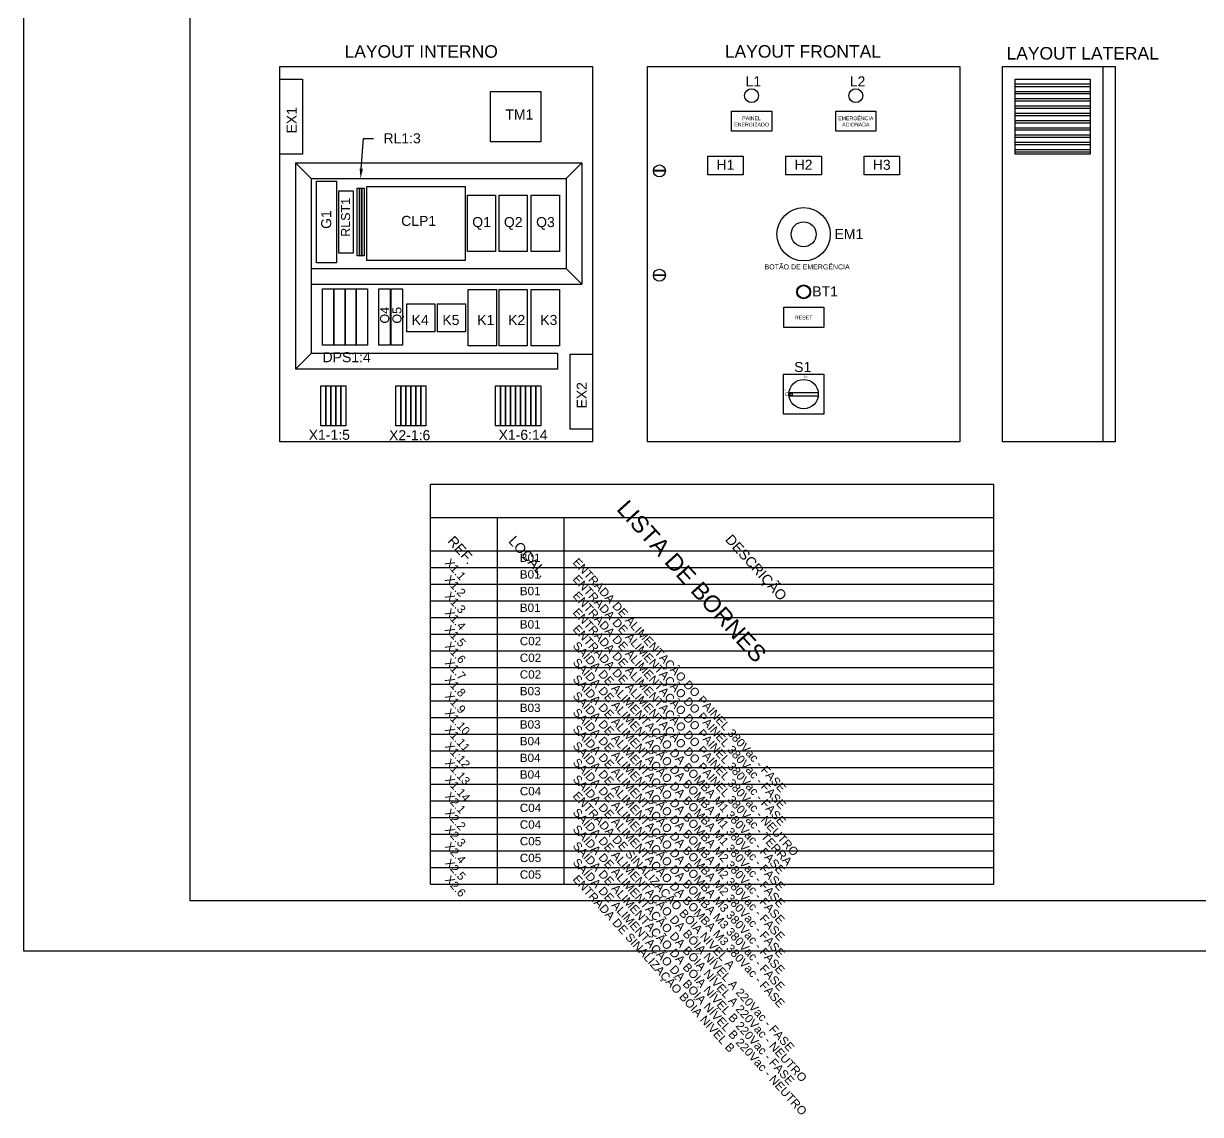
# Model space of a CAD drawing. Header units: millimetres. Extents: x 100 to 940, y 31 to 694.
# Drawn here: x 100 to 452.9, y 51 to 378.1 of the extents above; entities that cross this region are included whole.
import ezdxf
from ezdxf import colors
from ezdxf.entities.mleader import LeaderData, LeaderLine
from ezdxf.math import Vec2, Vec3

# ---------------------------------------------------------------- set-up
doc = ezdxf.new("R2010")
doc.units = ezdxf.units.MM
doc.styles.add('Annotative', font='arial.ttf')
doc.styles.add('Notes', font='arial.ttf', dxfattribs={"height": 3})
doc.styles.get("Standard").update_dxf_attribs({"font": 'arial.ttf'})

msp = doc.modelspace()

# ---------------------------------------------------------------- linework, layer by layer
for p, q in [((423.65, 365.18), (423.65, 252.68)), ((419.9, 359.92), (397.37, 359.92)), ((397.37, 359.24), (419.9, 359.24)), ((397.37, 357.74), (419.9, 357.74)), ((397.37, 357.07), (419.9, 357.07)), ((397.37, 355.56), (419.9, 355.56)), ((397.37, 354.89), (419.9, 354.89)), ((397.37, 353.39), (419.9, 353.39)), ((397.37, 352.71), (419.9, 352.71)), ((397.37, 351.21), (419.9, 351.21)), ((397.37, 350.53), (419.9, 350.53)), ((397.37, 349.03), (419.9, 349.03)), ((397.37, 348.35), (419.9, 348.35)), ((397.37, 346.85), (419.9, 346.85)), ((397.37, 346.18), (419.9, 346.18)), ((397.37, 344.67), (419.9, 344.67)), ((397.37, 344), (419.9, 344)), ((397.37, 342.5), (419.9, 342.5)), ((397.37, 341.82), (419.9, 341.82)), ((397.37, 340.32), (419.9, 340.32)), ((397.37, 339.64), (419.9, 339.64)), ((181.59, 336.3), (267.4, 336.3)), ((181.59, 336.3), (181.59, 274.46)), ((181.59, 336.3), (186.29, 331.61)), ((267.4, 336.3), (262.71, 331.61)), ((267.4, 336.3), (267.4, 299.98)), ((292.48, 333.97), (288.88, 333.97)), ((292.48, 333.82), (288.88, 333.82)), ((186.29, 331.61), (186.29, 279.15)), ((186.29, 331.61), (262.71, 331.61)), ((262.71, 331.61), (262.71, 304.67)), ((186.29, 304.67), (262.71, 304.67)), ((262.71, 304.67), (267.4, 299.98)), ((292.48, 302.68), (288.88, 302.68)), ((292.48, 302.53), (288.88, 302.53)), ((186.29, 299.98), (267.4, 299.98)), ((186.29, 279.15), (181.59, 274.46)), ((260.13, 279.15), (186.29, 279.15)), ((260.13, 279.15), (260.13, 274.46)), ((260.13, 274.46), (181.59, 274.46)), ((329.55, 266.96), (330.56, 267.47)), ((329.55, 266.96), (330.56, 266.46)), ((329.58, 267.47), (338.32, 267.47)), ((329.58, 266.46), (338.32, 266.46)), ((330.56, 266.46), (330.56, 267.47)), ((222.05, 120), (222.05, 240)), ((222.05, 240), (390.95, 240)), ((390.95, 120), (390.95, 240)), ((222.05, 230), (390.95, 230)), ((242.05, 230), (242.05, 120)), ((262.05, 230), (262.05, 120)), ((222.05, 220), (390.95, 220)), ((222.05, 215), (390.95, 215)), ((222.05, 210), (390.95, 210)), ((222.05, 205), (390.95, 205)), ((222.05, 200), (390.95, 200)), ((222.05, 195), (390.95, 195)), ((222.05, 190), (390.95, 190)), ((222.05, 185), (390.95, 185)), ((222.05, 180), (390.95, 180)), ((222.05, 175), (390.95, 175)), ((222.05, 170), (390.95, 170)), ((222.05, 165), (390.95, 165)), ((222.05, 160), (390.95, 160)), ((222.05, 155), (390.95, 155)), ((222.05, 150), (390.95, 150)), ((222.05, 145), (390.95, 145)), ((222.05, 140), (390.95, 140)), ((222.05, 135), (390.95, 135)), ((222.05, 130), (390.95, 130)), ((222.05, 125), (390.95, 125)), ((222.05, 120), (390.95, 120))]:
    msp.add_line(p, q)
for points in [[(100, 100), (940, 100), (940, 693.94), (100, 693.94)], [(150, 679), (925, 679), (925, 115), (150, 115)], [(176.9, 365.18), (270.65, 365.18), (270.65, 252.68), (176.9, 252.68)], [(287.08, 365.18), (380.83, 365.18), (380.83, 252.68), (287.08, 252.68)], [(393.62, 365.18), (427.41, 365.18), (427.41, 252.68), (393.62, 252.68)], [(176.9, 361.42), (183.66, 361.42), (183.66, 338.89), (176.9, 338.89)], [(397.37, 361.42), (419.9, 361.42), (419.9, 338.89), (397.37, 338.89)], [(240.08, 357.67), (255.09, 357.67), (255.09, 342.65), (240.08, 342.65)], [(312.35, 351.82), (324.36, 351.82), (324.36, 345.81), (312.35, 345.81)], [(343.6, 351.82), (355.62, 351.82), (355.62, 345.81), (343.6, 345.81)], [(305.18, 338.32), (315.85, 338.32), (315.85, 332.72), (305.18, 332.72)], [(328.62, 338.32), (339.28, 338.32), (339.28, 332.72), (328.62, 332.72)], [(352.06, 338.32), (362.72, 338.32), (362.72, 332.72), (352.06, 332.72)], [(187.84, 330.78), (193.84, 330.78), (193.84, 306.37), (187.84, 306.37)], [(200.02, 328.69), (200.72, 328.69), (200.72, 308.46), (200.02, 308.46)], [(200.72, 328.69), (201.43, 328.69), (201.43, 308.46), (200.72, 308.46)], [(201.43, 328.69), (202.13, 328.69), (202.13, 308.46), (201.43, 308.46)], [(202.97, 307.08), (202.97, 329.2), (232.41, 329.2), (232.41, 307.08)], [(194.6, 327.96), (198.81, 327.96), (198.81, 309.19), (194.6, 309.19)], [(233.11, 326.59), (241.56, 326.59), (241.56, 309.69), (233.11, 309.69)], [(242.62, 326.59), (251.07, 326.59), (251.07, 309.69), (242.62, 309.69)], [(252.28, 326.59), (260.73, 326.59), (260.73, 309.69), (252.28, 309.69)], [(189.67, 298.52), (193.04, 298.52), (193.04, 281.62), (189.67, 281.62)], [(193.04, 298.52), (196.42, 298.52), (196.42, 281.62), (193.04, 281.62)], [(196.42, 298.52), (199.8, 298.52), (199.8, 281.62), (196.42, 281.62)], [(199.8, 298.52), (203.18, 298.52), (203.18, 281.62), (199.8, 281.62)], [(206.56, 298.52), (209.94, 298.52), (209.94, 281.62), (206.56, 281.62)], [(210.27, 298.52), (213.65, 298.52), (213.65, 281.62), (210.27, 281.62)], [(233.36, 298.3), (241.81, 298.3), (241.81, 281.4), (233.36, 281.4)], [(242.62, 298.3), (251.07, 298.3), (251.07, 281.4), (242.62, 281.4)], [(252.28, 298.3), (260.73, 298.3), (260.73, 281.4), (252.28, 281.4)], [(214.9, 294.07), (223.35, 294.07), (223.35, 285.62), (214.9, 285.62)], [(224.1, 294.07), (232.55, 294.07), (232.55, 285.62), (224.1, 285.62)], [(327.97, 292.99), (339.99, 292.99), (339.99, 286.99), (327.97, 286.99)], [(263.89, 278.95), (270.65, 278.95), (270.65, 256.43), (263.89, 256.43)], [(327.94, 272.97), (339.96, 272.97), (339.96, 260.96), (327.94, 260.96)], [(189.13, 269.44), (190.63, 269.44), (190.63, 257.42), (189.13, 257.42)], [(190.66, 269.44), (192.16, 269.44), (192.16, 257.42), (190.66, 257.42)], [(192.16, 269.44), (193.66, 269.44), (193.66, 257.42), (192.16, 257.42)], [(193.66, 269.44), (195.16, 269.44), (195.16, 257.42), (193.66, 257.42)], [(195.16, 269.44), (196.67, 269.44), (196.67, 257.42), (195.16, 257.42)], [(211.66, 269.44), (213.16, 269.44), (213.16, 257.42), (211.66, 257.42)], [(213.16, 269.44), (214.66, 269.44), (214.66, 257.42), (213.16, 257.42)], [(214.66, 269.44), (216.16, 269.44), (216.16, 257.42), (214.66, 257.42)], [(216.16, 269.44), (217.67, 269.44), (217.67, 257.42), (216.16, 257.42)], [(217.67, 269.44), (219.17, 269.44), (219.17, 257.42), (217.67, 257.42)], [(219.17, 269.44), (220.67, 269.44), (220.67, 257.42), (219.17, 257.42)], [(241.57, 269.44), (243.07, 269.44), (243.07, 257.42), (241.57, 257.42)], [(243.07, 269.44), (244.58, 269.44), (244.58, 257.42), (243.07, 257.42)], [(244.58, 269.44), (246.08, 269.44), (246.08, 257.42), (244.58, 257.42)], [(246.08, 269.44), (247.58, 269.44), (247.58, 257.42), (246.08, 257.42)], [(247.58, 269.44), (249.08, 269.44), (249.08, 257.42), (247.58, 257.42)], [(249.08, 269.44), (250.58, 269.44), (250.58, 257.42), (249.08, 257.42)], [(250.58, 269.44), (252.09, 269.44), (252.09, 257.42), (250.58, 257.42)], [(252.09, 269.44), (253.59, 269.44), (253.59, 257.42), (252.09, 257.42)], [(253.59, 269.44), (255.09, 269.44), (255.09, 257.42), (253.59, 257.42)]]:
    msp.add_lwpolyline(points, close=True)
for centre, radius in [((318.33, 356.45), 2.07), ((349.58, 356.45), 2.07), ((290.68, 333.89), 1.8), ((333.95, 314.89), 8), ((333.95, 314.89), 3.75), ((290.68, 302.61), 1.8), ((333.95, 297.63), 2.07), ((333.95, 297.63), 1.89), ((333.95, 266.96), 4.4)]:
    msp.add_circle(centre, radius)

# ---------------------------------------------------------------- texts
for s, height, rotation, style, p in [('EX1', 3.004, 90, 'Annotative', (181.93, 345.1)), ('RLST1', 2.69, 90, 'Annotative', (197.92, 314.12)), ('G1', 3.004, 90, 'Annotative', (192.27, 316.51)), ('Q4', 2.69, 90, 'Annotative', (209.64, 288.11)), ('Q5', 2.69, 90, 'Annotative', (213.33, 288.11)), ('EX2', 3.004, 90, 'Annotative', (268.92, 262.64)), ('LISTA DE BORNES', 5, 312.1646, 'Notes', (277.59, 232.35)), ('REF.', 3, 312.1646, 'Notes', (226.93, 222.75)), ('LOCAL.', 3, 312.1646, 'Notes', (245.21, 222.75)), ('DESCRIÇÃO', 3, 312.1646, 'Notes', (310.23, 223.21)), ('X1.1', 2.5, 312.1646, 'Notes', (226.19, 216.24)), ('ENTRADA DE ALIMENTAÇÃO DO PAINEL 380Vac - FASE', 2.5, 312.1646, 'Notes', (264.53, 216.39)), ('X1.2', 2.5, 312.1646, 'Notes', (226.19, 211.24)), ('ENTRADA DE ALIMENTAÇÃO DO PAINEL 380Vac - FASE', 2.5, 312.1646, 'Notes', (264.53, 211.39)), ('X1.3', 2.5, 312.1646, 'Notes', (226.19, 206.24)), ('ENTRADA DE ALIMENTAÇÃO DO PAINEL 380Vac - FASE', 2.5, 312.1646, 'Notes', (264.53, 206.39)), ('X1.4', 2.5, 312.1646, 'Notes', (226.19, 201.24)), ('ENTRADA DE ALIMENTAÇÃO DO PAINEL 380Vac - NEUTRO', 2.5, 312.1646, 'Notes', (264.53, 201.39)), ('X1.5', 2.5, 312.1646, 'Notes', (226.19, 196.24)), ('ENTRADA DE ALIMENTAÇÃO DO PAINEL 380Vac - TERRA', 2.5, 312.1646, 'Notes', (264.53, 196.39)), ('X1.6', 2.5, 312.1646, 'Notes', (226.19, 191.24)), ('SAÍDA DE ALIMENTAÇÃO DA BOMBA M1 380Vac - FASE', 2.5, 312.1646, 'Notes', (264.53, 191.39)), ('X1.7', 2.5, 312.1646, 'Notes', (226.19, 186.24)), ('SAÍDA DE ALIMENTAÇÃO DA BOMBA M1 380Vac - FASE', 2.5, 312.1646, 'Notes', (264.53, 186.39)), ('X1.8', 2.5, 312.1646, 'Notes', (226.19, 181.24)), ('SAÍDA DE ALIMENTAÇÃO DA BOMBA M1 380Vac - FASE', 2.5, 312.1646, 'Notes', (264.53, 181.39)), ('X1.9', 2.5, 312.1646, 'Notes', (226.19, 176.24)), ('SAÍDA DE ALIMENTAÇÃO DA BOMBA M2 380Vac - FASE', 2.5, 312.1646, 'Notes', (264.53, 176.39)), ('X1.10', 2.5, 312.1646, 'Notes', (226.19, 171.24)), ('SAÍDA DE ALIMENTAÇÃO DA BOMBA M2 380Vac - FASE', 2.5, 312.1646, 'Notes', (264.53, 171.39)), ('X1.11', 2.5, 312.1646, 'Notes', (226.19, 166.24)), ('SAÍDA DE ALIMENTAÇÃO DA BOMBA M2 380Vac - FASE', 2.5, 312.1646, 'Notes', (264.53, 166.39)), ('X1:12', 2.5, 312.1646, 'Notes', (226.19, 161.24)), ('SAÍDA DE ALIMENTAÇÃO DA BOMBA M3 380Vac - FASE', 2.5, 312.1646, 'Notes', (264.53, 161.39)), ('X1.13', 2.5, 312.1646, 'Notes', (226.19, 156.24)), ('SAÍDA DE ALIMENTAÇÃO DA BOMBA M3 380Vac - FASE', 2.5, 312.1646, 'Notes', (264.53, 156.39)), ('X1.14', 2.5, 312.1646, 'Notes', (226.19, 151.24)), ('SAÍDA DE ALIMENTAÇÃO DA BOMBA M3 380Vac - FASE', 2.5, 312.1646, 'Notes', (264.53, 151.39)), ('X2.1', 2.5, 312.1646, 'Notes', (226.19, 146.24)), ('ENTRADA DE SINALIZAÇÃO BÓIA NIVEL A', 2.5, 312.1646, 'Notes', (264.53, 146.39)), ('X2.2', 2.5, 312.1646, 'Notes', (226.19, 141.24)), ('SAÍDA DE ALIMENTAÇÃO DA BÓIA NÍVEL A 220Vac - FASE', 2.5, 312.1646, 'Notes', (264.53, 141.39)), ('X2.3', 2.5, 312.1646, 'Notes', (226.19, 136.24)), ('SAÍDA DE ALIMENTAÇÃO DA BÓIA NÍVEL A 220Vac - NEUTRO', 2.5, 312.1646, 'Notes', (264.53, 136.39)), ('X2.4', 2.5, 312.1646, 'Notes', (226.19, 131.24)), ('SAÍDA DE ALIMENTAÇÃO DA BÓIA NÍVEL B 220Vac - FASE', 2.5, 312.1646, 'Notes', (264.53, 131.39)), ('X2.5', 2.5, 312.1646, 'Notes', (226.19, 126.24)), ('SAÍDA DE ALIMENTAÇÃO DA BÓIA NÍVEL B 220Vac - NEUTRO', 2.5, 312.1646, 'Notes', (264.53, 126.39)), ('X2.6', 2.5, 312.1646, 'Notes', (226.19, 121.24)), ('ENTRADA DE SINALIZAÇÃO BÓIA NIVEL B', 2.5, 312.1646, 'Notes', (264.53, 121.39))]:
    msp.add_text(s, height=height, rotation=rotation, dxfattribs=dict(style=style)).set_placement(p)
for s, height, style, p in [('X1-1:5', 3.004, 'Annotative', (185.51, 253.26)), ('X2-1:6', 3.004, 'Annotative', (209.62, 253.14)), ('X1-6:14', 3.004, 'Annotative', (242.46, 253.26)), ('B01', 2.5, 'Notes', (248.83, 216.66)), ('B01', 2.5, 'Notes', (248.83, 211.66)), ('B01', 2.5, 'Notes', (248.83, 206.66)), ('B01', 2.5, 'Notes', (248.83, 201.66)), ('B01', 2.5, 'Notes', (248.83, 196.66)), ('C02', 2.5, 'Notes', (248.83, 191.66)), ('C02', 2.5, 'Notes', (248.83, 186.66)), ('C02', 2.5, 'Notes', (248.83, 181.66)), ('B03', 2.5, 'Notes', (248.83, 176.66)), ('B03', 2.5, 'Notes', (248.83, 171.66)), ('B03', 2.5, 'Notes', (248.83, 166.66)), ('B04', 2.5, 'Notes', (248.83, 161.66)), ('B04', 2.5, 'Notes', (248.83, 156.66)), ('B04', 2.5, 'Notes', (248.83, 151.66)), ('C04', 2.5, 'Notes', (248.83, 146.66)), ('C04', 2.5, 'Notes', (248.83, 141.66)), ('C04', 2.5, 'Notes', (248.83, 136.66)), ('C05', 2.5, 'Notes', (248.83, 131.66)), ('C05', 2.5, 'Notes', (248.83, 126.66)), ('C05', 2.5, 'Notes', (248.83, 121.66))]:
    msp.add_text(s, height=height, dxfattribs=dict(style=style)).set_placement(p)
at = {"style": 'Notes'}
for s, width, insert, char_height, attachment_point in [('LAYOUT INTERNO', 141.5358, (196.26, 371.58), 3.75, 1), ('LAYOUT FRONTAL', 141.5358, (310.3, 371.6), 3.75, 1), ('LAYOUT LATERAL', 141.5358, (394.78, 371.04), 3.75, 1), ('L1', 3.5666, (316.53, 362.24), 3.004, 1), ('L2', 3.5666, (347.78, 362.24), 3.004, 1), ('TM1', 11.7467, (244.48, 352.31), 3.004, 1), ('PAINEL\\PENERGIZADO', 10, (318.33, 348.72), 1.126, 5), ('EMERGÊNCIA\\PACIONADA', 10, (349.58, 348.72), 1.126, 5), ('H1', 3.5666, (307.81, 337.23), 3.004, 1), ('H2', 3.5666, (331.25, 337.23), 3.004, 1), ('H3', 3.5666, (354.69, 337.23), 3.004, 1), ('CLP1', 11.7467, (213.25, 320.41), 3.004, 1), ('Q1', 11.7467, (234.56, 320.05), 3.004, 1), ('Q2', 11.7467, (244.06, 320.05), 3.004, 1), ('Q3', 11.7467, (253.72, 320.05), 3.004, 1), ('EM1', 3.5666, (343.2, 316.46), 3.004, 1), ('BT1', 3.5666, (336.53, 299.27), 3.004, 1), ('K4', 11.7467, (216.4, 290.71), 3.004, 1), ('K5', 11.7467, (225.6, 290.71), 3.004, 1), ('K1', 11.7467, (236.07, 290.71), 3.004, 1), ('K2', 11.7467, (245.32, 290.71), 3.004, 1), ('K3', 11.7467, (254.98, 290.71), 3.004, 1), ('RESET', 10, (333.95, 289.9), 1.126, 5), ('DPS1:4', 11.7467, (189.67, 279.54), 3.004, 1), ('S1', 3.5666, (331.11, 276.59), 3.004, 1), ('I', 9.573, (333.86, 272.81), 1.13, 1), ('ON', 8.4126, (334.38, 272.37), 0.451, 1), ('OFF', 11.6036, (328.08, 268.44), 0.451, 1), ('O', 7.8324, (328.34, 267.55), 1.13, 1)]:
    msp.add_mtext_dynamic_manual_height_columns(s, width=width, gutter_width=15, heights=[0], dxfattribs=dict(at, insert=insert, char_height=char_height, attachment_point=attachment_point))
at = {"insert": (335, 305.11), "char_height": 1.5019, "attachment_point": 5}
msp.add_mtext_dynamic_manual_height_columns('BOTÃO DE EMERGÊNCIA', width=59.096, gutter_width=15, heights=[0], dxfattribs=at)

# ---------------------------------------------------------------- leaders
ml = msp.add_multileader_mtext('Standard')
ml.set_content('RL1:3', color=256, style='Notes')
ml.set_leader_properties()
ml.build(insert=Vec2(0, 0))
ml.multileader.update_dxf_attribs({"dogleg_length": 2, "arrow_head_size": 3})
ctx = ml.context
ctx.base_point, ctx.char_height, ctx.arrow_head_size, ctx.landing_gap_size, ctx.plane_origin = Vec3(204.93, 343.64), 3.004, 3, 3, Vec3(227.22, 332.18)
notes = []
notes.append((ctx, [(0, (1, 1, 0), (201.93, 343.64), (1, 0), 3, [(0, [(201.07, 331.56)], 0, [])])]))
ctx.mtext.insert, ctx.mtext.flow_direction = Vec3(207.94, 345.17), 5
for ctx, leaders in notes:
    for number, flags, end, landing, length, lines in leaders:
        leader = LeaderData()
        leader.index, (leader.has_last_leader_line, leader.has_dogleg_vector, leader.attachment_direction) = number, flags
        leader.last_leader_point, leader.dogleg_vector, leader.dogleg_length = Vec3(end), Vec3(landing), length
        for number, points, colour, breaks in lines:
            line = LeaderLine()
            line.index, line.vertices, line.color, line.breaks = number, Vec3.list(points), colors.encode_raw_color(colour), breaks
            leader.lines.append(line)
        ctx.leaders.append(leader)

doc.saveas('drawing.dxf')
